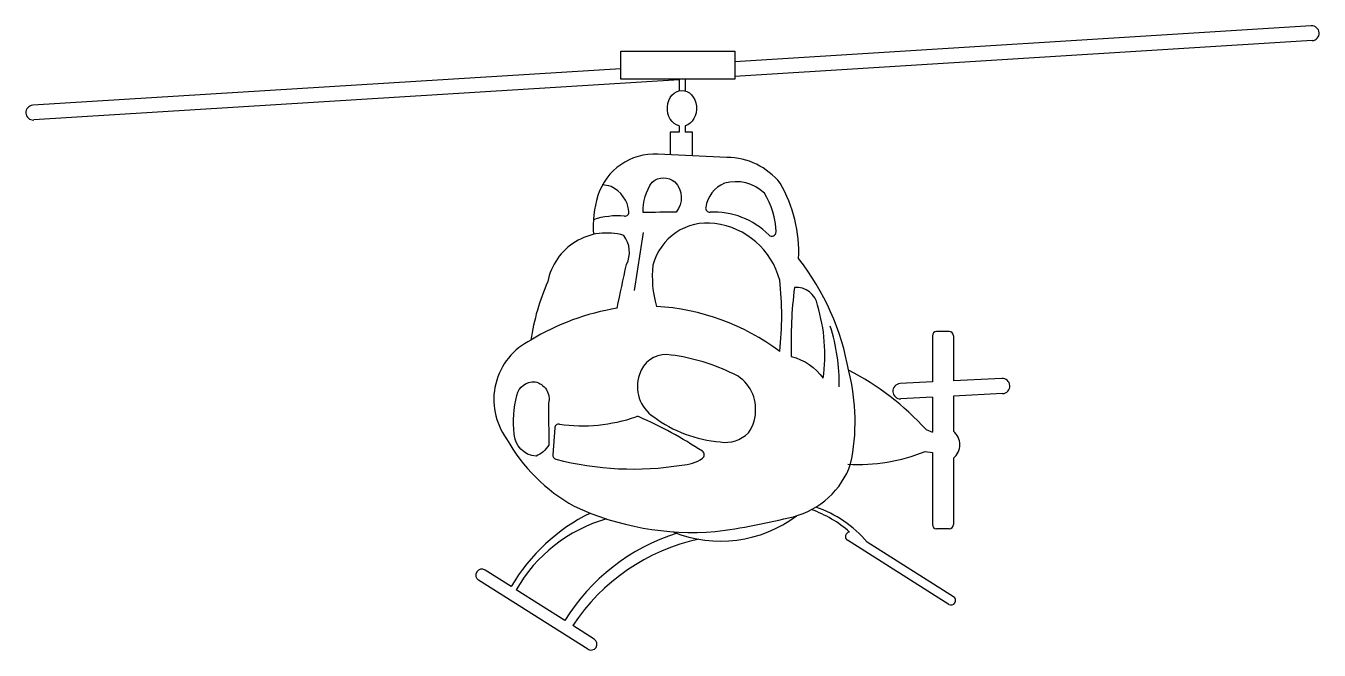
# Model space of a CAD drawing. Header units: millimetres. Extents: x -2055.93 to -2046.67, y 1756.17 to 1760.63.
import ezdxf

# ---------------------------------------------------------------- set-up
doc = ezdxf.new("R2010")
doc.units = ezdxf.units.MM
doc.header["$LTSCALE"] = 10
doc.layers.add('Aeronaves', color=2, linetype='Continuous')

msp = doc.modelspace()

# ---------------------------------------------------------------- linework, layer by layer
at = {"layer": 'Aeronaves'}
for p, q in [((-2046.7274, 1760.6348), (-2050.8533, 1760.3786)), ((-2046.7209, 1760.5295), (-2050.8533, 1760.2729)), ((-2051.6684, 1760.328), (-2055.8779, 1760.0666)), ((-2051.2521, 1760.2481), (-2055.8714, 1759.9613)), ((-2051.2521, 1760.2481), (-2051.2521, 1760.1704)), ((-2051.2076, 1760.2509), (-2051.2076, 1760.1704)), ((-2051.2521, 1759.9188), (-2051.2521, 1759.8737)), ((-2051.2076, 1759.9198), (-2051.2076, 1759.8737)), ((-2051.5097, 1759.1568), (-2051.5733, 1758.7413)), ((-2049.439, 1758.4165), (-2049.439, 1758.0865)), ((-2049.3182, 1758.4465), (-2049.409, 1758.4465)), ((-2049.2882, 1758.4165), (-2049.2882, 1758.0944)), ((-2048.9426, 1758.1123), (-2049.2882, 1758.0944)), ((-2049.439, 1758.0865), (-2049.6706, 1758.0745)), ((-2048.9369, 1758.0028), (-2049.2882, 1757.9846)), ((-2049.439, 1757.9768), (-2049.6649, 1757.965)), ((-2049.439, 1757.9768), (-2049.439, 1757.7283)), ((-2049.2882, 1757.9846), (-2049.2882, 1757.7334)), ((-2052.1426, 1757.7573), (-2052.1569, 1757.5658)), ((-2049.4845, 1757.7453), (-2049.439, 1757.7283)), ((-2049.4903, 1757.5888), (-2049.439, 1757.5818)), ((-2049.439, 1757.5818), (-2049.439, 1757.0661)), ((-2049.2882, 1757.5414), (-2049.2882, 1757.0661)), ((-2049.3182, 1757.0361), (-2049.409, 1757.0361)), ((-2049.3224, 1756.4951), (-2050.0474, 1756.9532)), ((-2049.288, 1756.5497), (-2049.9062, 1756.9402)), ((-2052.4536, 1756.6222), (-2052.6411, 1756.7408)), ((-2051.9055, 1756.1741), (-2052.6869, 1756.6684)), ((-2052.07, 1756.3795), (-2052.4174, 1756.5993)), ((-2051.8597, 1756.2464), (-2052.0133, 1756.3436))]:
    msp.add_line(p, q, dxfattribs=at)
msp.add_lwpolyline([(-2050.8533, 1760.2541), (-2051.6684, 1760.2541), (-2051.6684, 1760.4548), (-2050.8533, 1760.4548)], close=True, dxfattribs=at)
for points in [[(-2051.2521, 1759.8737), (-2051.3159, 1759.8737), (-2051.3159, 1759.7133)], [(-2051.1564, 1759.7056), (-2051.1564, 1759.8737), (-2051.2076, 1759.8737)]]:
    msp.add_lwpolyline(points, dxfattribs=at)
for points in [[(-2050.3966, 1758.9691, 0.141234), (-2050.5285, 1759.5091, 0.226199), (-2050.9099, 1759.6937), (-2051.4046, 1759.7175, 0.339604), (-2051.8336, 1759.4198, 0.101079), (-2051.8637, 1759.1423, 0.101079)], [(-2050.532, 1758.3055, 0.056659), (-2050.532, 1758.8157, 0.304489), (-2050.9961, 1759.2203, 0.377948), (-2051.4394, 1758.9232, 0.095812), (-2051.415, 1758.6274, 0.095812)], [(-2051.6951, 1758.6135, -0.009151), (-2051.6283, 1758.9273, 0.285127), (-2051.648, 1759.1352, 0.441662), (-2052.1924, 1758.8045, 0.06762), (-2052.3127, 1758.3859, 0.06762)], [(-2052.3127, 1758.3859, 0.468208), (-2052.4863, 1757.68, 0.139631), (-2052.003, 1757.1972, 0.128787), (-2050.9937, 1757.0154, 0.026676), (-2050.4344, 1757.1225, 0.25145), (-2050.0243, 1757.4998, 0.115916), (-2050.0376, 1758.1629, 0.122929), (-2050.3966, 1758.9691, 0.122929)]]:
    msp.add_lwpolyline(points, format="xyb", dxfattribs=at)
for points in [[(-2051.2736, 1759.3022, -0.000049), (-2051.5084, 1759.2989, -0.170467), (-2051.4449, 1759.5169, -0.366279), (-2051.2834, 1759.5186, -0.387775)], [(-2050.4265, 1758.7623, 0.039749), (-2050.449, 1758.2687, -0.180686), (-2050.2209, 1758.1129, 0.109416), (-2050.2619, 1758.6352, 0.394148)], [(-2050.7059, 1757.8966, 0.322494), (-2050.8876, 1758.1549, 0.086781), (-2051.3393, 1758.2823, 0.350273), (-2051.5348, 1758.1408, 0.354129), (-2051.4335, 1757.8366, 0.141318), (-2050.958, 1757.6576, 0.248899), (-2050.7565, 1757.7231, 0.182382)], [(-2052.2762, 1757.5552, -0.381403), (-2052.4329, 1757.7148, -0.083591), (-2052.4135, 1757.9905, -0.380395), (-2052.2822, 1758.0879, -0.417071), (-2052.1858, 1757.934, 0.003505), (-2052.1848, 1757.6347, -0.165119)]]:
    msp.add_lwpolyline(points, format="xyb", close=True, dxfattribs=at)
for centre, radius, start, end in [((-2046.7241, 1760.5821), 0.0528, 273.55313, 93.55313), ((-2055.8746, 1760.0139), 0.0528, 93.55313, 273.55313), ((-2051.8294, 1759.1999), 0.2989, 72.34624, 85.02252), ((-2051.8349, 1759.2805), 0.2257, 6.75275, 64.79006), ((-2050.8389, 1759.3012), 0.2257, 113.144, 171.18131), ((-2050.8473, 1759.2209), 0.2989, 46.47718, 105.58783), ((-2051.1175, 1759.1427), 0.5599, 1.85037, 31.77591), ((-2051.6406, 1759.3035), 0.03, 265.10091, 6.75275), ((-2051.0323, 1759.3312), 0.03, 171.18131, 272.83316), ((-2051.0032, 1758.7445), 0.5574, 44.99625, 92.83316), ((-2051.6908, 1758.7182), 0.5574, 85.10091, 108.27822), ((-2050.5878, 1759.1598), 0.03, 224.99625, 1.85037), ((-2051.4348, 1756.9558), 1.678, 98.92337, 121.54473), ((-2051.5136, 1756.9845), 1.6458, 53.38378, 86.5669), ((-2051.4303, 1758.0791), 1.3238, 358.78231, 17.90455), ((-2049.409, 1758.4165), 0.03, 90, 180), ((-2049.3182, 1758.4165), 0.03, 0, 90), ((-2050.8914, 1756.4837), 1.8898, 41.88386, 63.18403), ((-2048.9397, 1758.0576), 0.0548, 272.97454, 92.97454), ((-2049.6678, 1758.0198), 0.0548, 92.97454, 272.97454), ((-2051.9432, 1758.9368), 1.1639, 261.84013, 289.19232), ((-2051.5508, 1757.8093), 0.03, 66.35769, 109.19232), ((-2052.7579, 1755.0519), 3.0401, 56.6206, 66.35769), ((-2052.1127, 1757.7551), 0.03, 81.84013, 175.71743), ((-2049.3668, 1757.6374), 0.1241, 309.33778, 50.66222), ((-2052.127, 1757.5636), 0.03, 175.71743, 255.35214), ((-2051.5809, 1759.6531), 2.1897, 255.35214, 279.15436), ((-2051.2445, 1757.7723), 0.2813, 272.43865, 304.59873), ((-2051.1018, 1757.5655), 0.03, 304.59873, 56.6206), ((-2049.9735, 1758.796), 1.3003, 266.8994, 291.81316), ((-2050.5799, 1756.391), 0.8288, 48.5869, 70.59973), ((-2050.5399, 1756.406), 0.8288, 40.13158, 71.22445), ((-2051.3053, 1755.9528), 1.3292, 115.96436, 149.76025), ((-2051.4765, 1756.066), 1.0815, 105.82129, 150.45942), ((-2050.954, 1757.8491), 0.9016, 247.81487, 306.96773), ((-2050.8364, 1755.6204), 1.4485, 107.27951, 148.39655), ((-2050.0302, 1756.9804), 0.0322, 92.49405, 237.71843), ((-2049.409, 1757.0661), 0.03, 180, 270), ((-2049.3182, 1757.0661), 0.03, 270, 0), ((-2050.8047, 1755.5453), 1.4485, 102.171, 146.55421), ((-2052.664, 1756.7046), 0.0428, 57.68122, 237.68122), ((-2049.3052, 1756.5224), 0.0322, 237.71843, 57.71843), ((-2051.8826, 1756.2102), 0.0428, 237.68122, 57.68122)]:
    msp.add_arc(centre, radius, start, end, dxfattribs=at)
at = {"layer": 'Aeronaves', "extrusion": (0, 0, -1)}
msp.add_ellipse((-2051.2318, 1760.0446), major_axis=(0, 0.1282), ratio=0.816384, start_param=3.33637, end_param=9.191936, dxfattribs=at)

doc.saveas('drawing.dxf')
